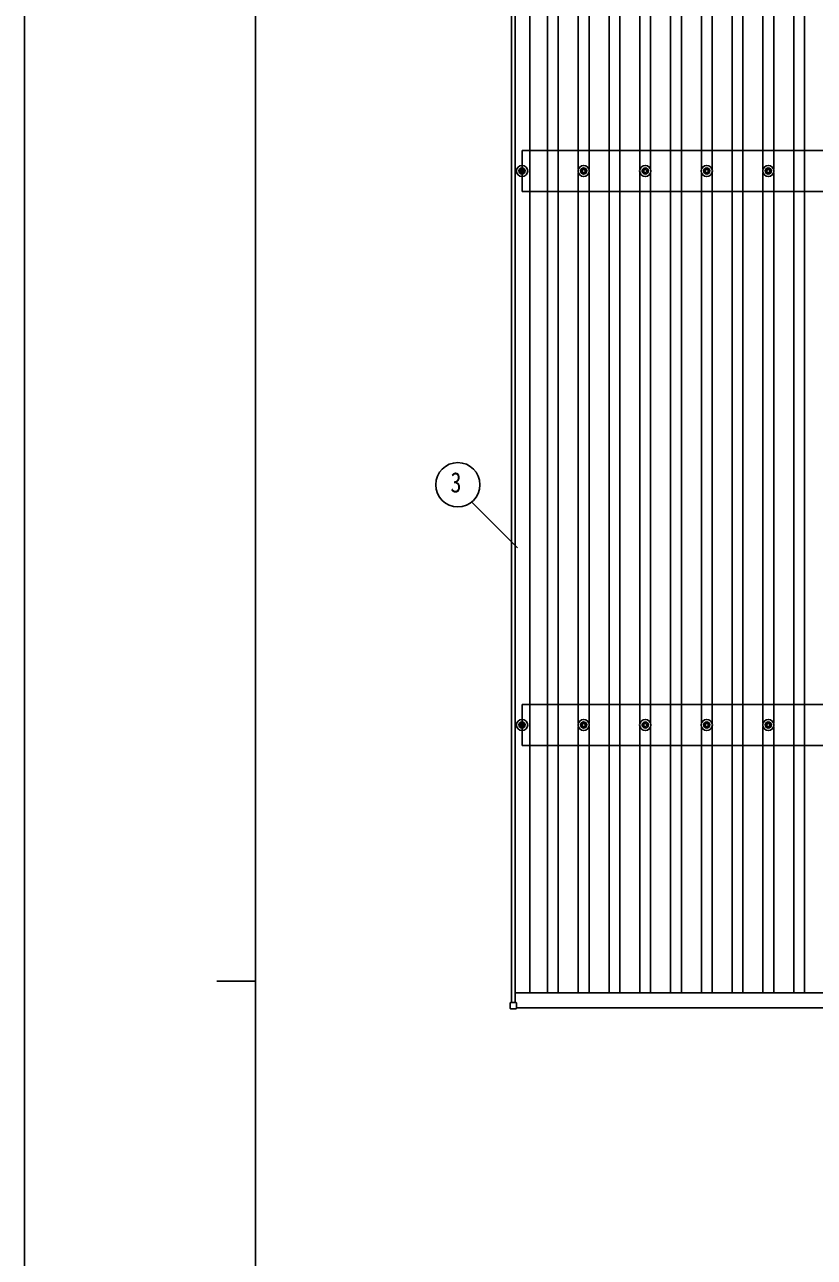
# Model space of a CAD drawing. Units: millimetres, scale not verified. Extents: x -10512 to 10512, y -7425 to 7425.
# Drawn here: x -10512 to -7946, y -585 to 3420 of the extents above; entities that cross this region are included whole.
import ezdxf
from ezdxf.enums import TextEntityAlignment as Align

# ---------------------------------------------------------------- set-up
doc = ezdxf.new("R2010")
doc.units = ezdxf.units.MM
doc.header["$LTSCALE"] = 30
for name, color, linetype in [('0-4_YKK_13', 4, 'Continuous'), ('0-5_YKK_A1', 4, 'Continuous'), ('0-6_YKK_D', 6, 'Continuous'), ('0-7_YKK_ZWAK', 7, 'Continuous')]:
    doc.layers.add(name, color=color, linetype=linetype)
doc.styles.add('ＭＳ ゴシック', font='')
doc.styles.get('ＭＳ ゴシック').set_extended_font_data('MS Gothic')

msp = doc.modelspace()

# ---------------------------------------------------------------- linework, layer by layer
at = {"layer": '0-4_YKK_13'}
for p, q in [((-8905.95, 2946.12), (-8901.53, 2946.12)), ((-8905.95, 2942.62), (-8901.53, 2942.62)), ((-8897.7, 2954.37), (-8897.7, 2949.95)), ((-8897.7, 2938.79), (-8897.7, 2934.37)), ((-8894.2, 2954.37), (-8894.2, 2949.95)), ((-8894.2, 2938.79), (-8894.2, 2934.37)), ((-8890.37, 2946.12), (-8885.95, 2946.12)), ((-8890.37, 2942.62), (-8885.95, 2942.62)), ((-8705.95, 2946.12), (-8701.53, 2946.12)), ((-8705.95, 2942.62), (-8701.53, 2942.62)), ((-8697.7, 2954.37), (-8697.7, 2949.95)), ((-8697.7, 2938.79), (-8697.7, 2934.37)), ((-8694.2, 2954.37), (-8694.2, 2949.95)), ((-8694.2, 2938.79), (-8694.2, 2934.37)), ((-8690.37, 2946.12), (-8685.95, 2946.12)), ((-8690.37, 2942.62), (-8685.95, 2942.62)), ((-8505.95, 2946.12), (-8501.53, 2946.12)), ((-8505.95, 2942.62), (-8501.53, 2942.62)), ((-8497.7, 2954.37), (-8497.7, 2949.95)), ((-8497.7, 2938.79), (-8497.7, 2934.37)), ((-8494.2, 2954.37), (-8494.2, 2949.95)), ((-8494.2, 2938.79), (-8494.2, 2934.37)), ((-8490.37, 2946.12), (-8485.95, 2946.12)), ((-8490.37, 2942.62), (-8485.95, 2942.62)), ((-8305.95, 2946.12), (-8301.53, 2946.12)), ((-8305.95, 2942.62), (-8301.53, 2942.62)), ((-8297.7, 2954.37), (-8297.7, 2949.95)), ((-8297.7, 2938.79), (-8297.7, 2934.37)), ((-8294.2, 2954.37), (-8294.2, 2949.95)), ((-8294.2, 2938.79), (-8294.2, 2934.37)), ((-8290.37, 2946.12), (-8285.95, 2946.12)), ((-8290.37, 2942.62), (-8285.95, 2942.62)), ((-8105.95, 2946.12), (-8101.53, 2946.12)), ((-8105.95, 2942.62), (-8101.53, 2942.62)), ((-8097.7, 2954.37), (-8097.7, 2949.95)), ((-8097.7, 2938.79), (-8097.7, 2934.37)), ((-8094.2, 2954.37), (-8094.2, 2949.95)), ((-8094.2, 2938.79), (-8094.2, 2934.37)), ((-8090.37, 2946.12), (-8085.95, 2946.12)), ((-8090.37, 2942.62), (-8085.95, 2942.62)), ((-8905.95, 1146.12), (-8901.53, 1146.12)), ((-8905.95, 1142.62), (-8901.53, 1142.62)), ((-8897.7, 1154.37), (-8897.7, 1149.95)), ((-8897.7, 1138.79), (-8897.7, 1134.37)), ((-8894.2, 1154.37), (-8894.2, 1149.95)), ((-8894.2, 1138.79), (-8894.2, 1134.37)), ((-8890.37, 1146.12), (-8885.95, 1146.12)), ((-8890.37, 1142.62), (-8885.95, 1142.62)), ((-8705.95, 1146.12), (-8701.53, 1146.12)), ((-8705.95, 1142.62), (-8701.53, 1142.62)), ((-8697.7, 1154.37), (-8697.7, 1149.95)), ((-8697.7, 1138.79), (-8697.7, 1134.37)), ((-8694.2, 1154.37), (-8694.2, 1149.95)), ((-8694.2, 1138.79), (-8694.2, 1134.37)), ((-8690.37, 1146.12), (-8685.95, 1146.12)), ((-8690.37, 1142.62), (-8685.95, 1142.62)), ((-8505.95, 1146.12), (-8501.53, 1146.12)), ((-8505.95, 1142.62), (-8501.53, 1142.62)), ((-8497.7, 1154.37), (-8497.7, 1149.95)), ((-8497.7, 1138.79), (-8497.7, 1134.37)), ((-8494.2, 1154.37), (-8494.2, 1149.95)), ((-8494.2, 1138.79), (-8494.2, 1134.37)), ((-8490.37, 1146.12), (-8485.95, 1146.12)), ((-8490.37, 1142.62), (-8485.95, 1142.62)), ((-8305.95, 1146.12), (-8301.53, 1146.12)), ((-8305.95, 1142.62), (-8301.53, 1142.62)), ((-8297.7, 1154.37), (-8297.7, 1149.95)), ((-8297.7, 1138.79), (-8297.7, 1134.37)), ((-8294.2, 1154.37), (-8294.2, 1149.95)), ((-8294.2, 1138.79), (-8294.2, 1134.37)), ((-8290.37, 1146.12), (-8285.95, 1146.12)), ((-8290.37, 1142.62), (-8285.95, 1142.62)), ((-8105.95, 1146.12), (-8101.53, 1146.12)), ((-8105.95, 1142.62), (-8101.53, 1142.62)), ((-8097.7, 1154.37), (-8097.7, 1149.95)), ((-8097.7, 1138.79), (-8097.7, 1134.37)), ((-8094.2, 1154.37), (-8094.2, 1149.95)), ((-8094.2, 1138.79), (-8094.2, 1134.37)), ((-8090.37, 1146.12), (-8085.95, 1146.12)), ((-8090.37, 1142.62), (-8085.95, 1142.62)), ((-8934.25, 241.38), (-8934.25, 223.38)), ((-8915.25, 242.38), (-8933.25, 242.38)), ((-8914.25, 223.38), (-8914.25, 241.38)), ((-8933.25, 222.38), (-8915.25, 222.38))]:
    msp.add_line(p, q, dxfattribs=at)
for centre, radius in [((-8895.95, 2944.37), 18.25), ((-8895.95, 2944.37), 10.15), ((-8895.95, 2944.37), 5.85), ((-8895.95, 2944.37), 5.25), ((-8695.95, 2944.37), 18.25), ((-8695.95, 2944.37), 10.15), ((-8695.95, 2944.37), 5.85), ((-8695.95, 2944.37), 5.25), ((-8495.95, 2944.37), 18.25), ((-8495.95, 2944.37), 10.15), ((-8495.95, 2944.37), 5.85), ((-8495.95, 2944.37), 5.25), ((-8295.95, 2944.37), 18.25), ((-8295.95, 2944.37), 10.15), ((-8295.95, 2944.37), 5.85), ((-8295.95, 2944.37), 5.25), ((-8095.95, 2944.37), 18.25), ((-8095.95, 2944.37), 10.15), ((-8095.95, 2944.37), 5.85), ((-8095.95, 2944.37), 5.25), ((-8895.95, 1144.37), 18.25), ((-8695.95, 1144.37), 18.25), ((-8495.95, 1144.37), 18.25), ((-8295.95, 1144.37), 18.25), ((-8095.95, 1144.37), 18.25), ((-8895.95, 1144.37), 10.15), ((-8895.95, 1144.37), 5.85), ((-8895.95, 1144.37), 5.25), ((-8695.95, 1144.37), 10.15), ((-8695.95, 1144.37), 5.85), ((-8695.95, 1144.37), 5.25), ((-8495.95, 1144.37), 10.15), ((-8495.95, 1144.37), 5.85), ((-8495.95, 1144.37), 5.25), ((-8295.95, 1144.37), 10.15), ((-8295.95, 1144.37), 5.85), ((-8295.95, 1144.37), 5.25), ((-8095.95, 1144.37), 10.15), ((-8095.95, 1144.37), 5.85), ((-8095.95, 1144.37), 5.25)]:
    msp.add_circle(centre, radius, dxfattribs=at)
for centre, start, end in [((-8933.25, 241.38), 90, 180), ((-8915.25, 241.38), 0, 90), ((-8933.25, 223.38), 180, 270), ((-8915.25, 223.38), 270, 0)]:
    msp.add_arc(centre, 1, start, end, dxfattribs=at)
at = {"layer": '0-5_YKK_A1'}
for p, q in [((-8930.95, 242.38), (-8930.95, 5640.8)), ((-8918.95, 242.38), (-8918.95, 5640.8)), ((-8870.95, 273.66), (-8870.95, 5614.71)), ((-8813.45, 273.66), (-8813.45, 5614.71)), ((-8778.45, 273.66), (-8778.45, 5614.71)), ((-8613.45, 273.66), (-8613.45, 5614.71)), ((-8578.45, 273.66), (-8578.45, 5614.71)), ((-8413.45, 273.66), (-8413.45, 5614.71)), ((-8378.45, 273.66), (-8378.45, 5614.71)), ((-8213.45, 273.66), (-8213.45, 5614.71)), ((-8178.45, 273.66), (-8178.45, 5614.71)), ((-8013.45, 273.66), (-8013.45, 5614.71)), ((-7978.45, 273.66), (-7978.45, 5614.71)), ((-8713.45, 2949.55), (-8713.45, 4739.19)), ((-8678.45, 2949.55), (-8678.45, 4739.19)), ((-8513.45, 2949.55), (-8513.45, 4739.19)), ((-8478.45, 2949.55), (-8478.45, 4739.19)), ((-8313.45, 2949.55), (-8313.45, 4739.19)), ((-8278.45, 2949.55), (-8278.45, 4739.19)), ((-8113.45, 2949.55), (-8113.45, 4739.19)), ((-8078.45, 2949.55), (-8078.45, 4739.19)), ((-5893.2, 3011.37), (-8895.95, 3011.37)), ((-8895.95, 2877.37), (-8895.95, 3011.37)), ((-8713.45, 1149.55), (-8713.45, 2939.19)), ((-8678.45, 1149.55), (-8678.45, 2939.19)), ((-8513.45, 1149.55), (-8513.45, 2939.19)), ((-8478.45, 1149.55), (-8478.45, 2939.19)), ((-8313.45, 1149.55), (-8313.45, 2939.19)), ((-8278.45, 1149.55), (-8278.45, 2939.19)), ((-8113.45, 1149.55), (-8113.45, 2939.19)), ((-8078.45, 1149.55), (-8078.45, 2939.19)), ((-5893.2, 2877.37), (-8895.95, 2877.37)), ((-5893.2, 1211.37), (-8895.95, 1211.37)), ((-8895.95, 1077.37), (-8895.95, 1211.37)), ((-8713.45, 273.66), (-8713.45, 1139.19)), ((-8678.45, 273.66), (-8678.45, 1139.19)), ((-8513.45, 273.66), (-8513.45, 1139.19)), ((-8478.45, 273.66), (-8478.45, 1139.19)), ((-8313.45, 273.66), (-8313.45, 1139.19)), ((-8278.45, 273.66), (-8278.45, 1139.19)), ((-8113.45, 273.66), (-8113.45, 1139.19)), ((-8078.45, 273.66), (-8078.45, 1139.19)), ((-5893.2, 1077.37), (-8895.95, 1077.37)), ((-8918.95, 273.66), (-5872.95, 273.66)), ((-8914.25, 225.68), (-5877.65, 225.68))]:
    msp.add_line(p, q, dxfattribs=at)
at = {"layer": '0-6_YKK_D'}
msp.add_line((-9059.86, 1868.81), (-8911.07, 1720.02), dxfattribs=at)
msp.add_circle((-9104.84, 1925.03), 72, dxfattribs=at)
at = {"layer": '0-7_YKK_ZWAK'}
for p, q in [((-9762.45, -6312.5), (-9762.45, 6937.5)), ((-9887.45, 312.5), (-9762.45, 312.5))]:
    msp.add_line(p, q, dxfattribs=at)
msp.add_lwpolyline([(-10512.5, -7425), (10512.5, -7425), (10512.5, 7425), (-10512.5, 7425)], close=True, dxfattribs=at)

# ---------------------------------------------------------------- texts
at = {"layer": '0-6_YKK_D', "style": 'ＭＳ ゴシック', "width": 0.8}
msp.add_text('3', height=65.98, dxfattribs=at).set_placement((-9128.84, 1880.03), align=Align.BOTTOM_LEFT)

doc.saveas('drawing.dxf')
